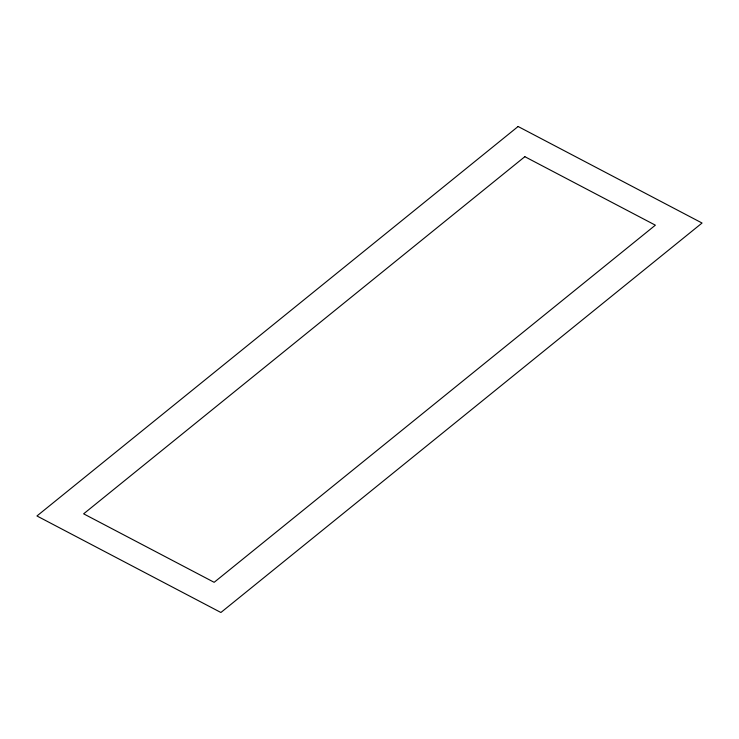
<?xml version="1.0" encoding="UTF-8"?>
<svg xmlns="http://www.w3.org/2000/svg" width="739" height="739" viewBox="0 0 739 739"><rect width="100%" height="100%" fill="white"/><g stroke="black" fill="none" stroke-linecap="round" stroke-linejoin="round"><path stroke-width="1.11" d="M518.104 126.508L36.95 515.97L220.896 612.492L702.05 223.03L518.104 126.508M524.847 156.686L83.636 513.827L214.153 582.314L655.364 225.173L524.847 156.686"/></g></svg>
